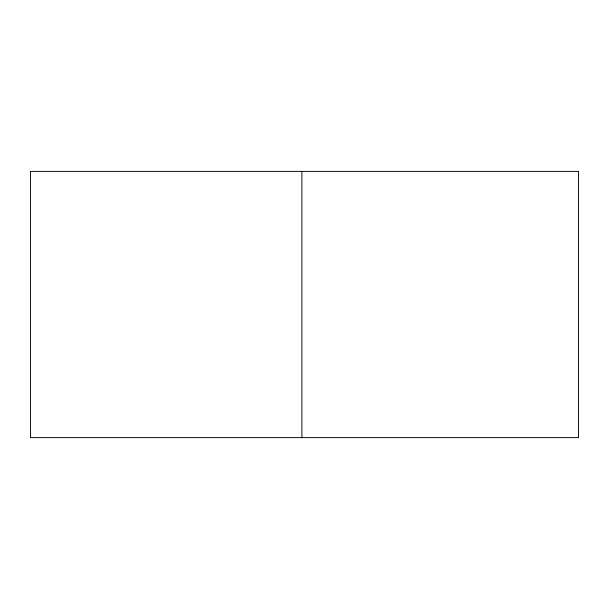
<?xml version="1.0" encoding="UTF-8"?>
<svg xmlns="http://www.w3.org/2000/svg" width="609" height="609" viewBox="0 0 609 609"><rect width="100%" height="100%" fill="white"/><g stroke="black" fill="none" stroke-linecap="round" stroke-linejoin="round"><path stroke-width="0.91" d="M301.889 171.388L301.889 437.612M578.55 171.388L30.45 171.388L30.45 437.612L578.55 437.612L578.55 171.388"/></g></svg>
